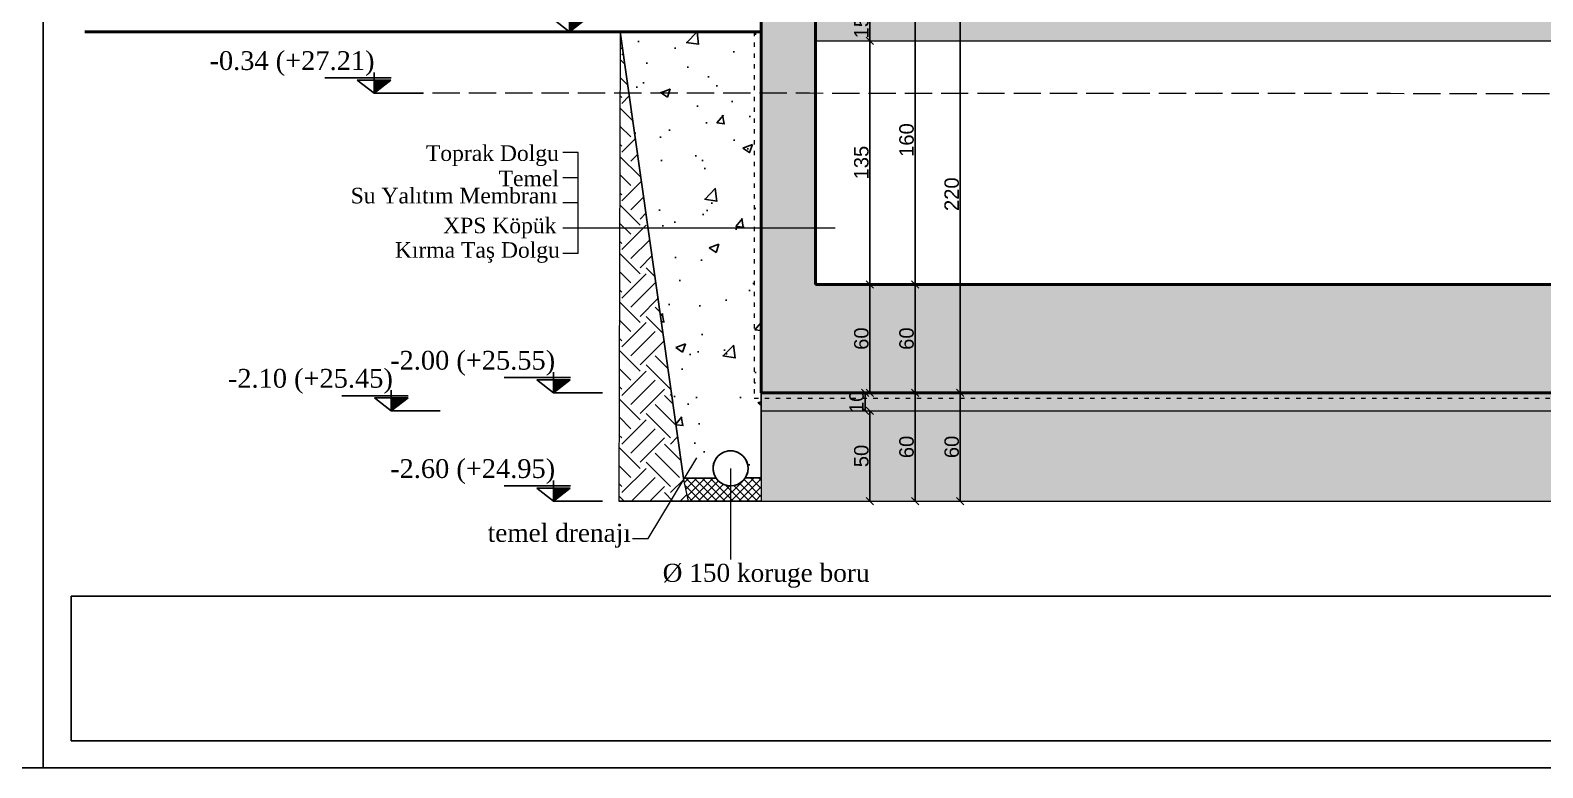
# Model space of a CAD drawing. Header units: centimetres. Extents: x 14449 to 53524, y -19051 to -10746.
# Drawn here: x 40061 to 40898, y -12946 to -12538 of the extents above; entities that cross this region are included whole.
import ezdxf

# ---------------------------------------------------------------- set-up
doc = ezdxf.new("R2010")
doc.units = ezdxf.units.CM
doc.linetypes.add('ACAD_ISO03W100', pattern=[30, 12, -18])
doc.linetypes.add('IZDUSUM1', pattern=[20, 7.5, -5, 7.5, 0])
for name, color, linetype, lineweight in [('İNCE', 8, 'Continuous', 5), ('malzeme cizgisi', 242, 'Continuous', 20), ('P-ÖLÇÜ İÇ', 243, 'Continuous', 0), ('rtm-izdusum-üst ince', 8, 'IZDUSUM1', 5), ('rtm-mhl-yazı-malzeme', 7, 'Continuous', 13), ('rtm-sembol kot yazı', 7, 'Continuous', 20), ('rtm-sıva', 252, 'Continuous', 15), ('rtm-tarama-betonarme', 51, 'Continuous', 13), ('rtm-tas_betonarme', 50, 'Continuous', 40)]:
    doc.layers.add(name, color=color, linetype=linetype, lineweight=lineweight)
for name, color, linetype in [('KOT', 1, 'Continuous'), ('Tarama', 7, 'Continuous'), ('Yazi', 7, 'Continuous')]:
    doc.layers.add(name, color=color, linetype=linetype)
doc.styles.get("Standard").update_dxf_attribs({"font": 'arial.ttf'})
doc.styles.add('times new roman_1_18', font='times.ttf', dxfattribs={"height": 0.2})
doc.styles.add('VAZ-OLCU', font='times.ttf', dxfattribs={"height": 60})
doc.dimstyles.new('İÇ ÖLÇÜ', dxfattribs={"dimtxt": 8, "dimasz": 4, "dimexe": 1.25, "dimexo": 0.625, "dimtad": 1, "dimdec": 0, "dimtxsty": 'Standard', "dimblk": 'OBLIQUE', "dimcen": 2.5, "dimse1": 1, "dimse2": 1, "dimclrd": 256, "dimclrt": 256, "dimadec": 0, "dimazin": 0, "dimtfac": 1, "dimtdec": 0, "dimtmove": 1, "dimatfit": 3, "dimldrblk": 'OBLIQUE', "dimfxl": 1, "dimarcsym": 0})

# ---------------------------------------------------------------- blocks, each defined once
blk = doc.blocks.new('kotson')
at = {"layer": 'KOT'}
blk.add_hatch(color=256, dxfattribs=at).paths.add_polyline_path([(0.3116589577985004, 13.64705882352427), (17.95871778132277, -7.2753e-12), (17.95871778132277, 13.64705882352427)])
for p, q in [((69.96763234626269, 15.99999999999272), (0, 15.99999999999272)), ((17.95871778132277, -7.276000000000001e-12), (17.95871778132277, 21.88235294116748)), ((17.95871778132277, -7.276000000000001e-12), (0.3116589577984996, 13.64705882352427)), ((0.3116589577984996, 13.64705882352427), (35.6057766048616, 13.64705882352427)), ((35.6057766048616, 13.64705882352427), (17.95871778132277, -7.276000000000001e-12)), ((17.95871778132277, -7.276000000000001e-12), (35.6057766048616, 13.64705882352427)), ((17.95871778132277, -7.276000000000001e-12), (17.95871778132277, 13.64705882352427)), ((17.95871778132277, -7.276000000000001e-12), (-33.72197473832966, -7.276000000000001e-12))]:
    blk.add_line(p, q, dxfattribs=at)
blk = doc.blocks.new('_Oblique')
at = {"color": 0, "linetype": 'ByBlock', "lineweight": -2}
blk.add_line((-0.5, -0.5), (0.5, 0.5), dxfattribs=at)
blk = doc.blocks.new('*D4139')
at = {"layer": 'Defpoints', "color": 0, "lineweight": 30, "transparency": 16777216}
for p in [(40525.31842135842, -12748.54400571918), (40525.31842135845, -12748.54400571918), (40525.31842135842, -12798.54400571918)]:
    blk.add_point(p, dxfattribs=at)
at = {"layer": 'P-ÖLÇÜ İÇ', "lineweight": -2, "transparency": 16777216}
blk.add_line((40525.31842135845, -12798.54400571918), (40525.31842135845, -12748.54400571918), dxfattribs=at)
at = {"layer": 'P-ÖLÇÜ İÇ', "lineweight": -2, "transparency": 16777216, "xscale": 4, "yscale": 4, "zscale": 4}
for p, rotation in [((40525.31842135845, -12748.54400571918), 90), ((40525.31842135845, -12798.54400571918), 270)]:
    blk.add_blockref('_Oblique', p, dxfattribs=dict(at, rotation=rotation))
at = {"layer": 'P-ÖLÇÜ İÇ', "transparency": 16777216, "insert": (40520.60883745667, -12773.54400571919), "char_height": 8, "attachment_point": 5, "rotation": 90}
blk.add_mtext('50', dxfattribs=at)
blk = doc.blocks.new('*D4140')
at = {"layer": 'Defpoints', "color": 0, "lineweight": 30, "transparency": 16777216}
for p in [(40522.65691356389, -12738.54400571918), (40525.31842135842, -12738.54400571918), (40525.31842135842, -12748.54400571918)]:
    blk.add_point(p, dxfattribs=at)
at = {"layer": 'P-ÖLÇÜ İÇ', "lineweight": -2, "transparency": 16777216}
blk.add_line((40522.65691356389, -12748.54400571918), (40522.65691356389, -12738.54400571918), dxfattribs=at)
at = {"layer": 'P-ÖLÇÜ İÇ', "lineweight": -2, "transparency": 16777216, "xscale": 4, "yscale": 4, "zscale": 4}
for p, rotation in [((40522.65691356389, -12738.54400571918), 90), ((40522.65691356389, -12748.54400571918), 270)]:
    blk.add_blockref('_Oblique', p, dxfattribs=dict(at, rotation=rotation))
at = {"layer": 'P-ÖLÇÜ İÇ', "transparency": 16777216, "insert": (40517.9473296621, -12743.54400571919), "char_height": 8, "attachment_point": 5, "rotation": 90}
blk.add_mtext('10', dxfattribs=at)
blk = doc.blocks.new('*D4141')
at = {"layer": 'Defpoints', "color": 0, "lineweight": 30, "transparency": 16777216}
for p in [(40525.31842135842, -12678.54400571918), (40525.31842135845, -12678.54400571918), (40525.31842135842, -12738.54400571918)]:
    blk.add_point(p, dxfattribs=at)
at = {"layer": 'P-ÖLÇÜ İÇ', "lineweight": -2, "transparency": 16777216}
blk.add_line((40525.31842135845, -12738.54400571918), (40525.31842135845, -12678.54400571918), dxfattribs=at)
at = {"layer": 'P-ÖLÇÜ İÇ', "lineweight": -2, "transparency": 16777216, "xscale": 4, "yscale": 4, "zscale": 4}
for p, rotation in [((40525.31842135845, -12678.54400571918), 90), ((40525.31842135845, -12738.54400571918), 270)]:
    blk.add_blockref('_Oblique', p, dxfattribs=dict(at, rotation=rotation))
at = {"layer": 'P-ÖLÇÜ İÇ', "transparency": 16777216, "insert": (40520.60883745667, -12708.54400571919), "char_height": 8, "attachment_point": 5, "rotation": 90}
blk.add_mtext('60', dxfattribs=at)
blk = doc.blocks.new('*D4142')
at = {"layer": 'Defpoints', "color": 0, "lineweight": 30, "transparency": 16777216}
for p in [(40525.31842135842, -12543.54400571918), (40525.31842135845, -12543.54400571918), (40525.31842135842, -12678.54400571918)]:
    blk.add_point(p, dxfattribs=at)
at = {"layer": 'P-ÖLÇÜ İÇ', "lineweight": -2, "transparency": 16777216}
blk.add_line((40525.31842135845, -12678.54400571918), (40525.31842135845, -12543.54400571918), dxfattribs=at)
at = {"layer": 'P-ÖLÇÜ İÇ', "lineweight": -2, "transparency": 16777216, "xscale": 4, "yscale": 4, "zscale": 4}
for p, rotation in [((40525.31842135845, -12543.54400571918), 90), ((40525.31842135845, -12678.54400571918), 270)]:
    blk.add_blockref('_Oblique', p, dxfattribs=dict(at, rotation=rotation))
at = {"layer": 'P-ÖLÇÜ İÇ', "transparency": 16777216, "insert": (40520.60610894371, -12611.04400571919), "char_height": 8, "attachment_point": 5, "rotation": 90}
blk.add_mtext('135', dxfattribs=at)
blk = doc.blocks.new('*D4143')
at = {"layer": 'Defpoints', "color": 0, "lineweight": 30, "transparency": 16777216}
for p in [(40525.31842135842, -12528.54400571918), (40525.31842135845, -12528.54400571918), (40525.31842135842, -12543.54400571918)]:
    blk.add_point(p, dxfattribs=at)
at = {"layer": 'P-ÖLÇÜ İÇ', "lineweight": -2, "transparency": 16777216}
blk.add_line((40525.31842135845, -12543.54400571918), (40525.31842135845, -12528.54400571918), dxfattribs=at)
at = {"layer": 'P-ÖLÇÜ İÇ', "lineweight": -2, "transparency": 16777216, "xscale": 4, "yscale": 4, "zscale": 4}
for p, rotation in [((40525.31842135845, -12528.54400571918), 90), ((40525.31842135845, -12543.54400571918), 270)]:
    blk.add_blockref('_Oblique', p, dxfattribs=dict(at, rotation=rotation))
at = {"layer": 'P-ÖLÇÜ İÇ', "transparency": 16777216, "insert": (40520.60883745667, -12536.04400571919), "char_height": 8, "attachment_point": 5, "rotation": 90}
blk.add_mtext('15', dxfattribs=at)
blk = doc.blocks.new('*D4094')
at = {"layer": 'Defpoints', "color": 0, "lineweight": 30, "transparency": 16777216}
for p in [(40550.31842135842, -12738.54400571918), (40550.31842135845, -12738.54400571918), (40550.31842135842, -12798.54400571918)]:
    blk.add_point(p, dxfattribs=at)
at = {"layer": 'P-ÖLÇÜ İÇ', "lineweight": -2, "transparency": 16777216}
blk.add_line((40550.31842135845, -12798.54400571918), (40550.31842135845, -12738.54400571918), dxfattribs=at)
at = {"layer": 'P-ÖLÇÜ İÇ', "lineweight": -2, "transparency": 16777216, "xscale": 4, "yscale": 4, "zscale": 4}
for p, rotation in [((40550.31842135845, -12738.54400571918), 90), ((40550.31842135845, -12798.54400571918), 270)]:
    blk.add_blockref('_Oblique', p, dxfattribs=dict(at, rotation=rotation))
at = {"layer": 'P-ÖLÇÜ İÇ', "transparency": 16777216, "insert": (40545.60883745667, -12768.54400571919), "char_height": 8, "attachment_point": 5, "rotation": 90}
blk.add_mtext('60', dxfattribs=at)
blk = doc.blocks.new('*D4154')
at = {"layer": 'Defpoints', "color": 0, "lineweight": 30, "transparency": 16777216}
for p in [(40550.31842135842, -12678.54400571918), (40550.31842135845, -12678.54400571918), (40550.31842135842, -12738.54400571918)]:
    blk.add_point(p, dxfattribs=at)
at = {"layer": 'P-ÖLÇÜ İÇ', "lineweight": -2, "transparency": 16777216}
blk.add_line((40550.31842135845, -12738.54400571918), (40550.31842135845, -12678.54400571918), dxfattribs=at)
at = {"layer": 'P-ÖLÇÜ İÇ', "lineweight": -2, "transparency": 16777216, "xscale": 4, "yscale": 4, "zscale": 4}
for p, rotation in [((40550.31842135845, -12678.54400571918), 90), ((40550.31842135845, -12738.54400571918), 270)]:
    blk.add_blockref('_Oblique', p, dxfattribs=dict(at, rotation=rotation))
at = {"layer": 'P-ÖLÇÜ İÇ', "transparency": 16777216, "insert": (40545.60883745667, -12708.54400571919), "char_height": 8, "attachment_point": 5, "rotation": 90}
blk.add_mtext('60', dxfattribs=at)
blk = doc.blocks.new('*D4155')
at = {"layer": 'Defpoints', "color": 0, "lineweight": 30, "transparency": 16777216}
for p in [(40550.31842135842, -12518.54400571918), (40550.31842135845, -12518.54400571918), (40550.31842135842, -12678.54400571918)]:
    blk.add_point(p, dxfattribs=at)
at = {"layer": 'P-ÖLÇÜ İÇ', "lineweight": -2, "transparency": 16777216}
blk.add_line((40550.31842135845, -12678.54400571918), (40550.31842135845, -12518.54400571918), dxfattribs=at)
at = {"layer": 'P-ÖLÇÜ İÇ', "lineweight": -2, "transparency": 16777216, "xscale": 4, "yscale": 4, "zscale": 4}
for p, rotation in [((40550.31842135845, -12518.54400571918), 90), ((40550.31842135845, -12678.54400571918), 270)]:
    blk.add_blockref('_Oblique', p, dxfattribs=dict(at, rotation=rotation))
at = {"layer": 'P-ÖLÇÜ İÇ', "transparency": 16777216, "insert": (40545.60883745667, -12598.54400571919), "char_height": 8, "attachment_point": 5, "rotation": 90}
blk.add_mtext('160', dxfattribs=at)
blk = doc.blocks.new('*D4093')
at = {"layer": 'Defpoints', "color": 0, "lineweight": 30, "transparency": 16777216}
for p in [(40575.31842135842, -12738.54400571918), (40575.31842135845, -12738.54400571918), (40575.31842135842, -12798.54400571918)]:
    blk.add_point(p, dxfattribs=at)
at = {"layer": 'P-ÖLÇÜ İÇ', "lineweight": -2, "transparency": 16777216}
blk.add_line((40575.31842135845, -12798.54400571918), (40575.31842135845, -12738.54400571918), dxfattribs=at)
at = {"layer": 'P-ÖLÇÜ İÇ', "lineweight": -2, "transparency": 16777216, "xscale": 4, "yscale": 4, "zscale": 4}
for p, rotation in [((40575.31842135845, -12738.54400571918), 90), ((40575.31842135845, -12798.54400571918), 270)]:
    blk.add_blockref('_Oblique', p, dxfattribs=dict(at, rotation=rotation))
at = {"layer": 'P-ÖLÇÜ İÇ', "transparency": 16777216, "insert": (40570.60883745667, -12768.54400571919), "char_height": 8, "attachment_point": 5, "rotation": 90}
blk.add_mtext('60', dxfattribs=at)
blk = doc.blocks.new('*D4135')
at = {"layer": 'Defpoints', "color": 0, "lineweight": 30, "transparency": 16777216}
for p in [(40575.31842135842, -12518.54400571918), (40575.31842135845, -12518.54400571918), (40575.31842135842, -12738.54400571918)]:
    blk.add_point(p, dxfattribs=at)
at = {"layer": 'P-ÖLÇÜ İÇ', "lineweight": -2, "transparency": 16777216}
blk.add_line((40575.31842135845, -12738.54400571918), (40575.31842135845, -12518.54400571918), dxfattribs=at)
at = {"layer": 'P-ÖLÇÜ İÇ', "lineweight": -2, "transparency": 16777216, "xscale": 4, "yscale": 4, "zscale": 4}
for p, rotation in [((40575.31842135845, -12518.54400571918), 90), ((40575.31842135845, -12738.54400571918), 270)]:
    blk.add_blockref('_Oblique', p, dxfattribs=dict(at, rotation=rotation))
at = {"layer": 'P-ÖLÇÜ İÇ', "transparency": 16777216, "insert": (40570.60883745667, -12628.54400571919), "char_height": 8, "attachment_point": 5, "rotation": 90}
blk.add_mtext('220', dxfattribs=at)

msp = doc.modelspace()

# ---------------------------------------------------------------- hatches: boundary and pattern name
at = {"layer": 'İNCE'}
h = msp.add_hatch(dxfattribs=at)
h.set_pattern_fill('TRIANG', color=256)
h.set_pattern_definition([(59.99999999999999, (14086.80719876179, -2365.168482269323), (-4.762499990779618, 8.24889196572339), [4.7625, -4.7625]), (120, (14086.80719876179, -2365.168482269323), (-9.52499999077962, 5.323391505385189e-09), [4.762499999999988, -4.762499999999988]), (0, (14084.42594876179, -2361.044036289123), (4.7625, 8.2488919604), [4.7625, -4.7625])])
h.paths.add_polyline_path([(41550.06947360259, -12543.54400571912), (41550.06947360259, -12528.54400571912), (40495.20545606992, -12528.54400571918), (40495.20545606992, -12543.54400571918)])
at = {"layer": 'İNCE', "linetype": 'Continuous', "lineweight": -3}
h = msp.add_hatch(dxfattribs=at)
h.set_pattern_fill('EARTH', scale=3, angle=45, style=0)
h.set_pattern_definition([(45, (-37541.57335450398, 73514.24109510721), (1.8e-15, 26.94076836320745), [19.05, -19.05]), (45, (-37546.6247485721, 73519.29248917529), (1.8e-15, 26.94076836320745), [19.05, -19.05]), (45, (-37551.67614264018, 73524.34388324343), (1.8e-15, 26.94076836320745), [19.05, -19.05]), (135, (-37551.67614264018, 73527.71147928883), (-26.94076836320745, 1.8e-15), [19.05, -19.05]), (135, (-37546.6247485721, 73532.76287335691), (-26.94076836320745, 1.8e-15), [19.05, -19.05]), (135, (-37541.57335450398, 73537.81426742503), (-26.94076836320745, 1.8e-15), [19.05, -19.05])])
h.paths.add_polyline_path([(40386.31473565448, -12798.54400571918), (40424.84371766352, -12798.54400571918), (40422.08021634012, -12785.77519242365), (40406.96795817171, -12678.84376025227), (40387.13986769902, -12538.54400571918)])
h = msp.add_hatch(dxfattribs=at)
h.set_pattern_fill('AR-CONC', scale=0.3, style=0)
h.set_pattern_definition([(49.99999999999999, (-37541.57335450398, 73464.24109510721), (54.6554006988012, -4.781725661670924), [5.714999999999997, -62.865]), (355, (-37541.57335450398, 73464.24109510721), (-10.5730264274908, 57.31705357171054), [4.572, -50.292175251]), (100.4514446999999, (-37537.01875240399, 73463.8426190572), (44.08237412710596, 52.53532557365853), [4.857002639999998, -53.42707337999999]), (46.18420000000002, (-37541.57335450398, 73479.48109510723), (81.32371226763897, -12.61269837981814), [8.572499999999739, -94.29749999999794]), (96.6355576099997, (-37534.79638450401, 73478.43004510722), (71.2212402154509, 74.22783737931645), [7.285506942, -80.14068244799998]), (351.1841511700001, (-37541.57335450398, 73479.48109510723), (71.22124021949311, 74.22783737565976), [6.857990120999999, -75.43791957599998]), (21, (-37533.95335450399, 73475.67109510723), (45.48431738073975, -30.67955945612628), [5.714999999999997, -62.865]), (326, (-37533.95335450399, 73475.67109510723), (18.54060850429412, 55.25638983669579), [4.572, -50.29199999999999]), (71.45144499999998, (-37530.162994724, 73473.11446513723), (64.02492578361486, 24.57683066577157), [4.857002639999918, -53.42698127999933]), (37.50000000000001, (-37541.57335450398, 73464.24109510721), (0.9265809751775448, 25.36651166194593), [0, -49.6824, 0, -51.05399999999999, 0, -50.4825]), (7.499999999999999, (-37541.57335450398, 73464.24109510721), (20.04589875309172, 30.05417244543585), [0, -29.1084, 0, -48.5394, 0, -19.2405]), (327.5, (-37558.56595450398, 73464.24109510721), (40.67717855006142, -1.718623197802031), [0, -19.05, 0, -59.43599999999999, 0, -78.86699999999998]), (317.5, (-37566.18595450401, 73464.24109510721), (44.4387544158054, 7.627947309999907), [0, -24.765, 0, -39.4716, 0, -56.00699999999999])])
edge = h.paths.add_edge_path()
edge.add_line((40422.08021634012, -12785.77519242365), (40440.15307418481, -12785.80082193604))
edge.add_arc((40448.18315775317, -12780.38072010315), 9.688123966676281, 180.0000000005271, 214.0183471944457, ccw=False)
edge.add_arc((40448.18315775316, -12780.38072010323), 9.688123966669082, 3.228706191293895e-11, 180.0000000000215, ccw=False)
edge.add_arc((40448.18315775317, -12780.38072010324), 9.688123966661806, -32.80354685290638, 6.45741238258779e-11, ccw=False)
edge.add_line((40456.32634631246, -12785.62936050634), (40465.0604282019, -12785.62936050634))
edge.add_line((40465.0604282019, -12785.62936050634), (40465.16060530618, -12628.34862830714))
edge.add_line((40465.16060530618, -12628.34862830714), (40465.20547219599, -12538.54400571915))
edge.add_line((40465.20547219599, -12538.54400571915), (40387.13986769901, -12538.54400571921))
edge.add_line((40387.13986769902, -12538.54400571921), (40400.91020558662, -12635.98026808281))
edge.add_line((40400.91020558661, -12635.98026808281), (40422.08021634012, -12785.77519242365))
at = {"layer": 'İNCE'}
h = msp.add_hatch(dxfattribs=at)
h.set_pattern_fill('TRIANG', color=256)
h.set_pattern_definition([(59.99999999999999, (23954.20689888805, 3570.426829931024), (-4.762499990779618, 8.24889196572339), [4.7625, -4.7625]), (120, (23954.20689888805, 3570.426829931024), (-9.52499999077962, 5.323391505385189e-09), [4.762499999999997, -4.762499999999997]), (0, (23951.82564888805, 3574.551275911224), (4.7625, 8.2488919604), [4.7625, -4.7625])])
h.paths.add_polyline_path([(43551.79287471749, -12748.54400571912), (43551.79287471749, -12738.54400571912), (40465.20545606992, -12738.54400571918), (40465.20545606992, -12748.54400571918)])
h = msp.add_hatch(dxfattribs=at)
h.set_pattern_fill('GRAVEL', color=256, scale=1.5)
h.set_pattern_definition([(228.0127875, (14820.38985348964, -2372.068482269324), (-304.8000000239371, -342.8999999787268), [5.1258216, -507.457254593475]), (184.969741, (14816.96085348964, -2375.878482269324), (457.1999998191076, 38.10000217046885), [8.796070799999978, -870.8107334028587]), (132.5104471, (14808.19785348964, -2376.640482269324), (381.0000001609124, -419.0999998536894), [6.2022228, -614.0208419114999]), (267.273689, (14793.33885348964, -2386.165482269324), (38.10000007979588, 761.999999995997), [8.01006779999998, -792.9965613860686]), (292.83365418, (14792.95785348964, -2394.166482269324), (-190.5000000159511, 457.1999999933319), [7.85450549999999, -777.5971161801587]), (357.2736889999999, (14796.00585348964, -2401.405482269324), (-761.999999995997, 38.10000007979592), [8.01006779999998, -792.9965613860686]), (37.69424047, (14804.00685348964, -2401.786482269324), (-495.2999999780384, -381.0000000285062), [10.5929049, -1048.696729713705]), (72.25532837, (14812.38885348964, -2395.309482269324), (266.7000000716894, 838.1999999771829), [10.0007928, -990.078849028575]), (121.42956562, (14815.43685348964, -2385.784482269324), (-304.8000000432468, 495.2999999733903), [8.037195, -795.6831854806801]), (175.2363583, (14811.24585348964, -2378.926482269324), (419.0999999939929, -38.10000006583884), [9.175699199999979, -449.6090542499993]), (222.3974378, (14802.10185348964, -2378.164482269324), (-457.1999999853699, -419.1000000159599), [11.8661688, -1174.751587682655]), (138.81407483, (14831.05785348964, -2386.546482269324), (-266.6999999840026, 228.6000000185877), [4.050068099999999, -400.95848736516]), (171.4692344, (14828.00985348964, -2383.879482269324), (495.3000000133449, -76.19999991356013), [7.705229699999999, -762.8195849556]), (225, (14820.38985348964, -2382.736482269324), (-5.329070518200751e-15, -38.10000000000359), [5.3881401, -48.49339662642]), (203.19859051, (14817.72285348964, -2378.164482269324), (190.5000000051913, 76.19999998664001), [2.901619799999994, -287.2593355334093]), (291.80140949, (14815.05585348964, -2379.307482269324), (-38.10000000797244, 114.2999999973431), [4.1034843, -201.07129485]), (30.96375653, (14816.57985348964, -2383.117482269324), (114.3000000027957, 76.19999999581688), [6.664794899999989, -215.4944722936497]), (161.56505118, (14822.29485348964, -2379.688482269324), (76.20000000198874, -38.0999999960063), [4.8193071, -115.66347175242]), (16.389540334, (14792.95785348964, -2379.307482269324), (381.0000000000022, 114.3000000000036), [6.751320000000001, -668.3824000880851]), (70.34617594, (14799.43485348964, -2377.402482269324), (-152.4000000139397, -419.0999999950561), [5.6639841, -560.7332351729999]), (293.19859051, (14822.29485348964, -2372.068482269324), (-76.19999998669894, 190.5000000053293), [5.803201499999989, -284.3577538334093]), (343.6104596700001, (14824.58085348964, -2377.402482269324), (-381.0000000079843, 114.2999999733429), [6.75131999999999, -668.3824000880986]), (339.44395478, (14792.95785348964, -2402.929482269324), (-190.4999999999979, 76.20000000000314), [6.510527999999988, -319.0160146965894]), (294.7751406, (14799.05385348964, -2405.215482269324), (-190.500000226754, 419.0999998969089), [5.455081799999999, -540.0539007108]), (66.80140949, (14822.67585348964, -2410.168482269324), (76.19999998803448, 190.5000000047895), [5.8032015, -284.35775383341]), (17.35402464, (14824.96185348964, -2404.834482269324), (-495.2999999901453, -152.400000031987), [6.386741100000002, -632.285639703]), (69.44395478, (14804.00685348964, -2410.168482269324), (-76.20000000132691, -190.4999999994695), [3.255263999999999, -322.2712786965901]), (101.309932474, (14820.38985348964, -2410.168482269324), (-38.100000000006, 152.4000000000055), [1.942719, -192.32992446789]), (165.963756532, (14820.00885348964, -2408.263482269324), (114.2999999999927, -38.09999999999798), [7.854505500000001, -149.235818836035]), (186.00900596, (14812.38885348964, -2406.358482269324), (380.9999999979805, 38.1000000199403), [7.279004999999989, -720.6204729500537]), (303.69006753, (14816.57985348964, -2386.546482269324), (-38.10000000529453, 76.19999999735553), [5.494858199999999, -131.8766453952]), (353.15722659, (14819.62785348964, -2391.118482269324), (647.7000000039852, -76.1999999660909), [9.5933514, -949.7401359754649]), (60.9453959, (14829.15285348964, -2392.261482269324), (-152.4000000041953, -266.6999999976038), [3.9226236, -388.3408847716499]), (90, (14831.05785348964, -2388.832482269324), (-38.09999999999999, 38.09999999999999), [2.286, -35.81399999999999]), (120.25643716, (14811.62685348964, -2405.215482269324), (152.3999999813575, -266.7000000106469), [5.2930044, -524.009111598]), (48.01278749999999, (14808.95985348964, -2400.643482269324), (304.8000000251301, 342.8999999776531), [10.2516432, -502.3314329934749]), (0, (14815.81785348964, -2393.023482269324), (38.09999999999999, 38.09999999999999), [9.906, -28.194]), (325.3048465, (14825.72385348964, -2393.023482269324), (381.0000001443229, -266.6999997938187), [6.0241434, -596.3897508621001]), (254.0546040999999, (14830.67685348964, -2396.452482269324), (-38.09999999733835, -152.4000000006712), [5.5474362, -271.82475058158]), (207.64597536, (14829.15285348964, -2401.786482269324), (-723.9000000266002, -380.9999999494613), [9.032176499999979, -894.1869663440687]), (175.42607874, (14821.15185348964, -2405.977482269324), (-495.2999999999824, 38.09999999999217), [9.555441899999998, -945.9876968436])])
h.paths.add_polyline_path([(43551.79287471749, -12798.54400571918), (43551.79287471749, -12748.54400571918), (40465.20545606992, -12748.54400571918), (40465.20545606992, -12798.54400571918)])
at = {"layer": 'rtm-tarama-betonarme'}
h = msp.add_hatch(dxfattribs=at)
h.set_pattern_fill('ANSI33', color=256, scale=1.5, style=0)
h.set_pattern_definition([(45, (10184.48206034887, -4344.60289770969), (-6.735192090801863, 6.735192090801865), []), (45, (10191.21725534887, -4344.60289770969), (-6.735192090801863, 6.735192090801865), [4.762499999999999, -2.38125])])
h.paths.add_polyline_path([(43551.79287471749, -12518.54400571918), (43521.79287471749, -12518.54400571918), (43521.79287471749, -12678.54400571918), (42469.06947324776, -12678.54400571918), (42469.06947324775, -12518.54400571918), (42439.06947324725, -12518.54400571918), (42439.06947324725, -12678.54400571918), (41815.0694737618, -12678.54400571918), (41815.0694737618, -12518.54400571918), (41785.06947376181, -12518.54400571918), (41785.06947376181, -12678.54400571918), (41580.0694736026, -12678.54400571918), (41580.06947360258, -12518.54400571918), (41550.06947360259, -12518.54400571918), (41550.0694736026, -12678.54400571918), (40495.20545606992, -12678.54400571918), (40495.20545606992, -12518.54400571918), (40465.20545606992, -12518.54400571918), (40465.20545606992, -12738.54400571918), (43551.79287471749, -12738.54400571918)])
at = {"layer": 'Tarama'}
h = msp.add_hatch(dxfattribs=at)
h.set_pattern_fill('ANSI37', style=0)
h.set_pattern_definition([(45, (-57994.83075918732, 168533.7007729018), (-2.245064030267287, 2.245064030267287), []), (135, (-57994.83075918732, 168533.7007729018), (-2.245064030267287, -2.245064030267287), [])])
edge = h.paths.add_edge_path()
edge.add_arc((40448.32190082407, -12780.40016187345), 9.688123966639976, 212.8035468533914, 270.0000000002151, ccw=False)
edge.add_line((40440.17871226484, -12785.64880227663), (40422.23395847365, -12785.64880227663))
edge.add_line((40422.23395847365, -12785.64880227663), (40424.88103648277, -12798.56236192011))
edge.add_line((40424.88103648277, -12798.56236192011), (40448.32190082413, -12798.56236192011))
edge.add_line((40448.32190082413, -12798.56236192011), (40448.32190082413, -12790.08828584012))
edge = h.paths.add_edge_path()
edge.add_line((40465.19917127282, -12785.64880227663), (40456.46508938338, -12785.64880227663))
edge.add_arc((40448.32190082413, -12780.40016187345), 9.688123966644499, 269.9999999997848, 327.1964531466086, ccw=False)
edge.add_line((40448.32190082413, -12790.08828584012), (40448.32190082413, -12798.56236192011))
edge.add_line((40448.32190082413, -12798.56236192011), (40465.19917127282, -12798.56236192011))
edge.add_line((40465.19917127282, -12798.56236192011), (40465.19917127282, -12785.64880227663))

# ---------------------------------------------------------------- linework, layer by layer
at = {"color": 2, "lineweight": 25}
for p, q in [((40067.84869207465, -10746.24796837939), (40067.8486920747, -12946.24796838013)), ((40083.34296736797, -12851.24796837936), (43945.39027048112, -12851.24796837936)), ((40083.34296736797, -12851.24796837936), (40083.34296736797, -12931.24796837936)), ((40083.34296736797, -12931.24796837936), (43945.39027048112, -12931.24796837936))]:
    msp.add_line(p, q, dxfattribs=at)
msp.add_lwpolyline([(53524.40922479321, -12946.24796837968), (16573.39282187772, -12946.24796838048)], dxfattribs=at)
at = {"layer": 'İNCE', "color": 7, "linetype": 'Continuous', "lineweight": -3}
msp.add_lwpolyline([(40422.08021634012, -12785.77519242365), (40440.15307418481, -12785.80082193604, -0.1495328451347472), (40438.49503378649, -12780.38072010324, -1.000000000000094), (40457.87128171982, -12780.38072010322, -0.1441179988059109), (40456.32634631246, -12785.62936050634), (40465.0604282019, -12785.62936050634), (40465.20547219599, -12538.54400571918), (40465.20547219599, -12538.54400571918), (40465.20547219599, -12538.54400571918), (40387.13986769902, -12538.54400571918)], format="xyb", close=True, dxfattribs=at)
at = {"layer": 'malzeme cizgisi'}
for p, q in [((40363.82516488936, -12605.40753266411), (40355.32543280433, -12605.40753266411)), ((40363.82516488936, -12661.40753266411), (40363.82516488936, -12605.40753266411)), ((40363.82516488936, -12619.40753266411), (40355.32543280433, -12619.40753266411)), ((40363.82516488936, -12633.40753266411), (40355.32543280433, -12633.40753266411)), ((40363.82516488936, -12647.40753266411), (40355.32543280433, -12647.40753266411)), ((40506.07153621182, -12647.40753266411), (40363.82516488936, -12647.40753266411)), ((40363.82516488936, -12661.40753266411), (40355.32543280433, -12661.40753266411))]:
    msp.add_line(p, q, dxfattribs=at)
at = {"layer": 'P-ÖLÇÜ İÇ', "color": 7}
msp.add_lwpolyline([(40386.31473565448, -12798.54400571918), (40424.84371766352, -12798.54400571918), (40422.08021634012, -12785.77519242365), (40387.13986769902, -12538.54400571918), (40387.13986769902, -12538.54400571918)], close=True, dxfattribs=at)
at = {"layer": 'rtm-izdusum-üst ince'}
msp.add_line((43747.97260527207, -12574.54400571918), (40278.03426653635, -12572.54400571918), dxfattribs=at)
at = {"layer": 'rtm-sıva'}
for p, q in [((40495.20545606992, -12543.54400571918), (41550.06947360259, -12543.54400571918)), ((40465.20545606992, -12738.54400571918), (40465.20545606992, -12798.54400571918)), ((40465.20545606992, -12748.54400571918), (43551.79287471749, -12748.54400571918)), ((40465.20545606992, -12798.54400571918), (43551.79287471749, -12798.54400571918))]:
    msp.add_line(p, q, dxfattribs=at)
at = {"layer": 'rtm-sıva', "color": 3, "linetype": 'ACAD_ISO03W100', "ltscale": 0.2}
msp.add_lwpolyline([(40461.20545606992, -12538.54400571918), (40461.20545606992, -12741.54400571918), (43554.86538885957, -12741.58668332084), (43554.86538885957, -12538.54400571918)], dxfattribs=at)
at = {"layer": 'rtm-tas_betonarme'}
for p, q in [((40465.20545606992, -12518.54400571918), (40465.20545606992, -12738.54400571918)), ((40495.20545606992, -12518.54400571918), (40495.20545606992, -12678.54400571918)), ((40090.86307700278, -12538.54400571918), (40465.20545606992, -12538.54400571918)), ((40495.20545606992, -12678.54400571918), (41550.06947360259, -12678.54400571918)), ((40465.20545606992, -12738.54400571918), (43551.79287471749, -12738.54400571918))]:
    msp.add_line(p, q, dxfattribs=at)
at = {"layer": 'Tarama', "color": 7}
msp.add_line((40386.31473565448, -12798.54400571918), (40465.20545606992, -12798.54400571918), dxfattribs=at)
msp.add_circle((40448.17685557007, -12780.38072215303), 9.688123966670627, dxfattribs=at)
at = {"layer": 'Yazi', "linetype": 'Continuous', "lineweight": 0}
for points in [[(40402.57127323275, -12819.19320964352), (40429.57223931994, -12774.63571341795)], [(40448.17685557007, -12780.54622679509), (40448.17685557007, -12830.85904591615)], [(40393.87012170391, -12819.19320964352), (40402.57127323275, -12819.19320964352)]]:
    msp.add_lwpolyline(points, dxfattribs=at)

# ---------------------------------------------------------------- block references
at = {"layer": 'KOT', "xscale": -0.525, "yscale": 0.525, "zscale": 0.525}
for p in [(40368.50668003923, -12538.54400571917), (40260.33022979872, -12572.54400571918), (40359.65380678454, -12738.54400571917), (40269.85156646813, -12748.54400571917), (40359.65380678453, -12798.54400571917)]:
    msp.add_blockref('kotson', p, dxfattribs=at)

# ---------------------------------------------------------------- texts
at = {"layer": 'rtm-mhl-yazı-malzeme', "linetype": 'Continuous', "lineweight": 0, "char_height": 10.8, "attachment_point": 3, "style": 'times new roman_1_18'}
for s, width, insert in [('{\\H0.8x;Toprak Dolgu}', 75.04455170680012, (40353.16161633762, -12601.48074323117)), ('{\\H0.8x;Temel}', 107.040745132741, (40353.16161633762, -12615.48074323117)), ('{\\H0.8x;Su Yalıtım Membranı}', 147.2308827218803, (40352.49007622097, -12625.00472794259)), ('{\\H0.8x;XPS Köpük}', 147.2308827218803, (40351.84411296727, -12641.53521670998)), ('\\pxt9;{\\H0.8x;Kırma Taş Dolgu}', 147.2308827218803, (40353.73360560568, -12655.09605736417))]:
    msp.add_mtext_dynamic_manual_height_columns(s, width=width, gutter_width=12.5, heights=[13.31399635203637], dxfattribs=dict(at, insert=insert))
at = {"layer": 'rtm-sembol kot yazı', "style": 'VAZ-OLCU'}
for s, p in [('-0.34 (+27.21) ', (40159.83774434755, -12559.72870739641, -91.86666170755807)), ('-2.00 (+25.55) ', (40259.79995936275, -12725.72209863168, -91.86666170755807)), ('-2.10 (+25.45) ', (40169.99771904634, -12735.72209863168, -91.86666170755807)), ('-2.60 (+24.95) ', (40259.79995936274, -12785.72209863168, -91.86666170755807))]:
    msp.add_text(s, height=10.39999999999975, dxfattribs=at).set_placement(p)
at = {"layer": 'Yazi', "linetype": 'Continuous', "lineweight": 0, "style": 'times new roman_1_18'}
for s, p in [('temel drenajı', (40313.78204562042, -12821.11162133985)), ('%%c 150 koruge boru', (40410.63212866244, -12843.25916418415))]:
    msp.add_text(s, height=10, dxfattribs=at).set_placement(p)

# ---------------------------------------------------------------- dimensions: what is measured, and where the dimension line sits
at = {"layer": 'P-ÖLÇÜ İÇ'}
for base, p1, p2, picture, middle in [((40550.31842135845, -12518.54400571918), (40550.3184213584, -12678.54400571918), (40550.3184213584, -12518.54400571918), '*D4155', (40545.60883745667, -12598.54400571919)), ((40575.31842135845, -12518.54400571918), (40575.3184213584, -12738.54400571918), (40575.3184213584, -12518.54400571918), '*D4135', (40570.60883745667, -12628.54400571919)), ((40525.31842135845, -12528.54400571918), (40525.3184213584, -12543.54400571918), (40525.3184213584, -12528.54400571918), '*D4143', (40520.60883745667, -12536.04400571919)), ((40525.31842135845, -12543.54400571918), (40525.3184213584, -12678.54400571918), (40525.3184213584, -12543.54400571918), '*D4142', (40520.60610894371, -12611.04400571919)), ((40525.31842135845, -12678.54400571918), (40525.3184213584, -12738.54400571918), (40525.3184213584, -12678.54400571918), '*D4141', (40520.60883745667, -12708.54400571919)), ((40550.31842135845, -12678.54400571918), (40550.3184213584, -12738.54400571918), (40550.3184213584, -12678.54400571918), '*D4154', (40545.60883745667, -12708.54400571919)), ((40550.31842135845, -12738.54400571918), (40550.3184213584, -12798.54400571918), (40550.3184213584, -12738.54400571918), '*D4094', (40545.60883745667, -12768.54400571919)), ((40575.31842135845, -12738.54400571918), (40575.3184213584, -12798.54400571918), (40575.3184213584, -12738.54400571918), '*D4093', (40570.60883745667, -12768.54400571919)), ((40525.31842135845, -12748.54400571918), (40525.3184213584, -12798.54400571918), (40525.3184213584, -12748.54400571918), '*D4139', (40520.60883745667, -12773.54400571919))]:
    dim = msp.add_linear_dim(base=base, p1=p1, p2=p2, angle=90, dimstyle='İÇ ÖLÇÜ', dxfattribs=at)
    dim.commit()
    dim.dimension.update_dxf_attribs({"geometry": picture, "text_midpoint": middle})
dim = msp.add_linear_dim(base=(40522.65691356389, -12738.54400571918), p1=(40525.3184213584, -12748.54400571918), p2=(40525.3184213584, -12738.54400571918), angle=90, dimstyle='İÇ ÖLÇÜ', dxfattribs=at)
dim.commit()
dim.dimension.update_dxf_attribs({"geometry": '*D4140', "text_midpoint": (40522.65691356387, -12743.54400571919), "dimtype": 160})

doc.saveas('drawing.dxf')
